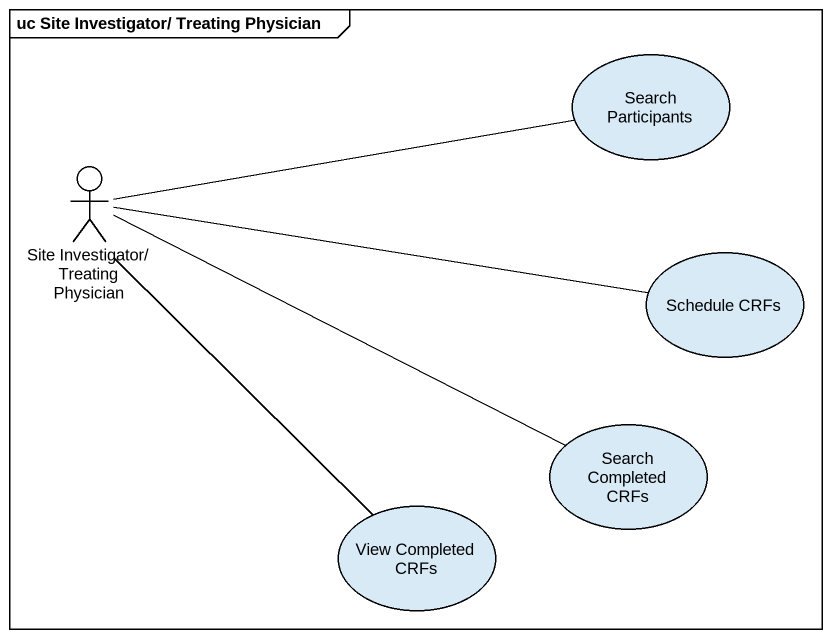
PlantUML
@startuml
mainframe uc Site Investigator/ Treating Physician
usecase "Search Participants" as Search_Participants
actor "Site Investigator/ Treating Physician" as Site_Investigator_Treating
usecase "Schedule CRFs" as Schedule_CRFs
usecase "Search Completed CRFs" as Search_Completed_CRFs
usecase "View Completed CRFs" as View_Completed_CRFs
Site_Investigator_Treating -right- Search_Participants
Site_Investigator_Treating -right- Schedule_CRFs
Site_Investigator_Treating -right- Search_Completed_CRFs
Site_Investigator_Treating -- View_Completed_CRFs
@enduml
